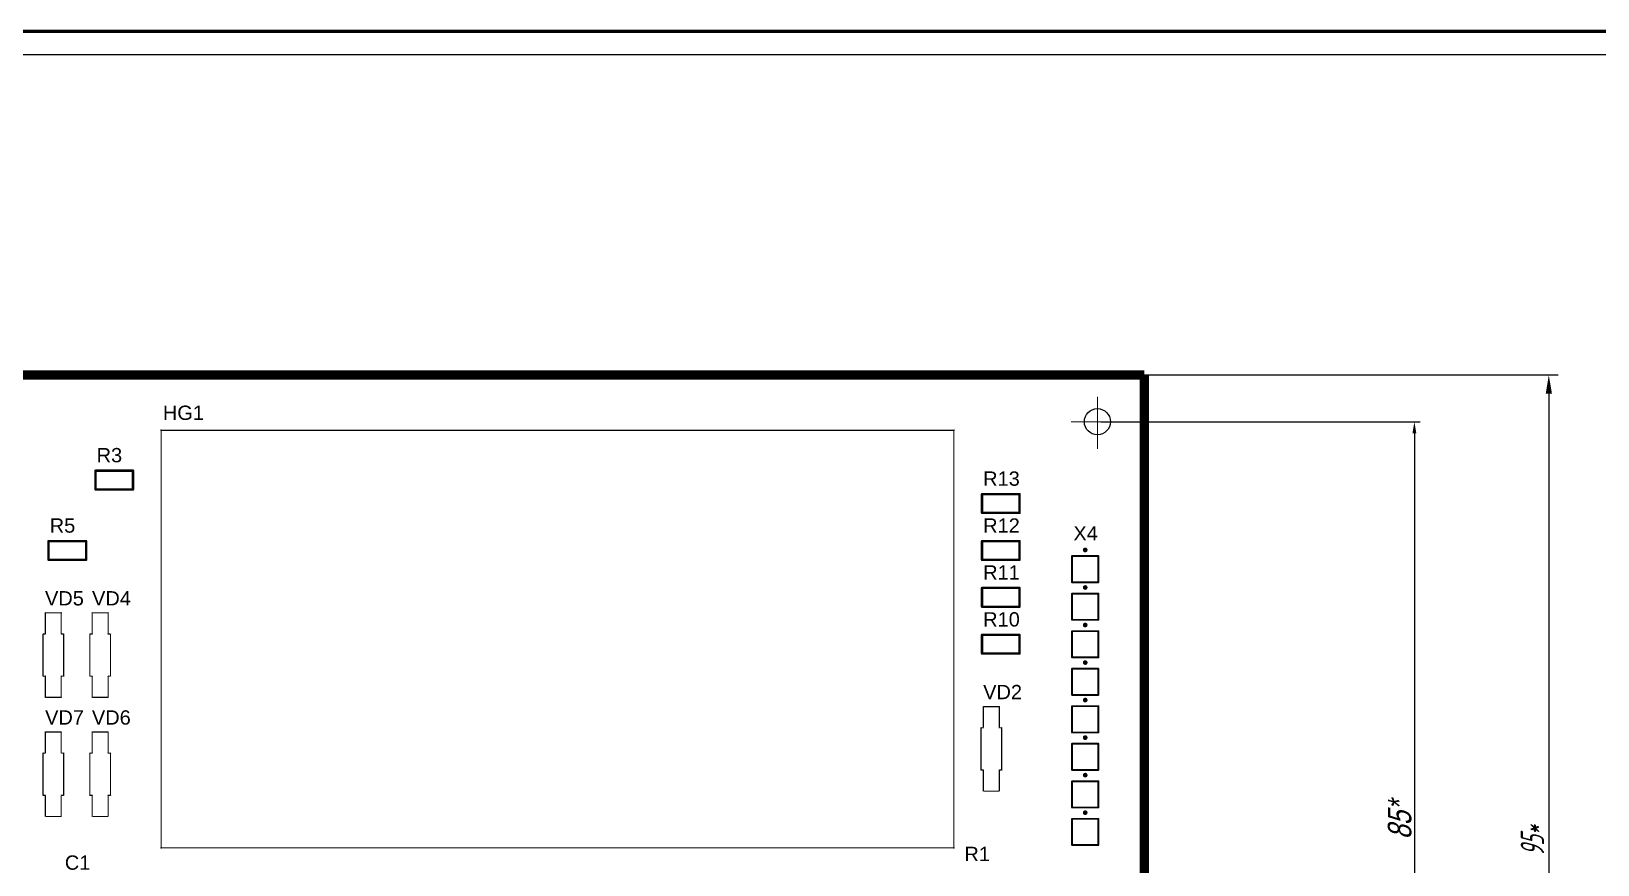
# Model space of a CAD drawing. Header units: millimetres. Extents: x 4478846 to 4492776, y 3796523 to 3799112.
# Drawn here: x 4482682.7 to 4483016.6, y 3798086.9 to 3798264.5 of the extents above; entities that cross this region are included whole.
import ezdxf

# ---------------------------------------------------------------- set-up
doc = ezdxf.new("R2010")
doc.units = ezdxf.units.MM
doc.linetypes.add('CENTER2', pattern=[28.575, 19.05, -3.175, 3.175, -3.175])
doc.layers.get('0').update_dxf_attribs({"lineweight": 25})
doc.layers.get('Defpoints').update_dxf_attribs({"color": 5})
for name, color, linetype, lineweight in [('1', 1, 'Continuous', 40), ('2', 3, 'CENTER2', 20), ('dim', 7, 'Continuous', 20), ('Рамка', 7, 'Continuous', 60)]:
    doc.layers.add(name, color=color, linetype=linetype, lineweight=lineweight)
for name, color, linetype in [('InternalPlane1', 76, 'Continuous'), ('InternalPlane2', 16, 'Continuous'), ('TopOverlay', 2, 'Continuous')]:
    doc.layers.add(name, color=color, linetype=linetype)
doc.styles.add('35', font='gostw.shx', dxfattribs={"width": 0.65, "oblique": 15, "height": 3.5})
doc.styles.add('5', font='gostw.shx', dxfattribs={"width": 0.75, "oblique": 15, "height": 5})
doc.styles.add('ESKD', font='standarteskd.shx', dxfattribs={"width": 0.8, "oblique": 15})
doc.styles.get("Standard").update_dxf_attribs({"font": 'arial.ttf'})
doc.dimstyles.new('BUT$0', dxfattribs={"dimtxt": 3.5, "dimasz": 4, "dimexe": 2, "dimexo": 0, "dimgap": 1, "dimtad": 1, "dimdec": 4, "dimzin": 9, "dimdsep": 46, "dimtxsty": '35', "dimcen": 0, "dimclrd": 256, "dimclre": 256, "dimclrt": 256, "dimadec": 0, "dimazin": 0, "dimtfac": 0.7, "dimtdec": 4, "dimtmove": 0, "dimatfit": 0, "dimfxl": 1, "dimtolj": 1, "dimtzin": 9, "dimarcsym": 0})
doc.dimstyles.new('ISO-25', dxfattribs={"dimtxt": 2.5, "dimasz": 2.5, "dimexe": 1.25, "dimexo": 0.625, "dimtad": 1, "dimtxsty": 'Standard', "dimcen": 2.5, "dimadec": 0, "dimazin": 0, "dimtfac": 1, "dimtmove": 0, "dimatfit": 3, "dimfxl": 1, "dimarcsym": 0})

# ---------------------------------------------------------------- blocks, each defined once
blk = doc.blocks.new('*D270')
at = {"layer": 'Defpoints', "color": 0, "transparency": 16777216}
for p in [(4482919.93, 3798191.26), (4482919.93, 3798001.26), (4483006.16, 3798001.26)]:
    blk.add_point(p, dxfattribs=at)
at = {"layer": 'dim', "lineweight": -2, "transparency": 16777216}
for p, q in [((4482919.93, 3798191.26), (4483008.16, 3798191.26)), ((4483006.16, 3798187.26), (4483006.16, 3798005.26)), ((4482919.93, 3798001.26), (4483008.16, 3798001.26))]:
    blk.add_line(p, q, dxfattribs=at)
at = {"layer": 'dim', "transparency": 16777216}
for points in [[(4483005.5, 3798187.26), (4483006.83, 3798187.26), (4483006.16, 3798191.26)], [(4483005.5, 3798005.26), (4483006.83, 3798005.26), (4483006.16, 3798001.26)]]:
    blk.add_solid(points, dxfattribs=at)
at = {"layer": 'dim', "transparency": 16777216, "insert": (4483002.66, 3798091.94), "char_height": 5, "attachment_point": 5, "rotation": 90, "style": '5'}
blk.add_mtext('\\A1;95*', dxfattribs=at)
blk = doc.blocks.new('*D271')
at = {"layer": 'Defpoints', "color": 0, "transparency": 16777216}
for p in [(4482663.93, 3798191.26), (4482919.93, 3798191.26), (4482663.93, 3797894.54)]:
    blk.add_point(p, dxfattribs=at)
at = {"layer": 'dim', "lineweight": -2, "transparency": 16777216}
for p, q in [((4482663.93, 3798191.26), (4482663.93, 3797892.54)), ((4482919.93, 3798191.26), (4482919.93, 3797892.54)), ((4482915.93, 3797894.54), (4482667.93, 3797894.54))]:
    blk.add_line(p, q, dxfattribs=at)
at = {"layer": 'dim', "transparency": 16777216}
for points in [[(4482667.93, 3797895.2), (4482667.93, 3797893.87), (4482663.93, 3797894.54)], [(4482915.93, 3797895.2), (4482915.93, 3797893.87), (4482919.93, 3797894.54)]]:
    blk.add_solid(points, dxfattribs=at)
at = {"layer": 'dim', "transparency": 16777216, "insert": (4482792.43, 3797898.04), "char_height": 5, "attachment_point": 5, "style": '5'}
blk.add_mtext('\\A1;130*', dxfattribs=at)
blk = doc.blocks.new('*D334')
at = {"layer": 'Defpoints', "color": 0, "transparency": 16777216}
for p in [(4482910.01, 3798181.3), (4482909.93, 3798011.3), (4482977.51, 3798011.3)]:
    blk.add_point(p, dxfattribs=at)
at = {"layer": 'dim', "color": 0, "lineweight": -2, "transparency": 16777216}
for p, q in [((4482910.64, 3798181.3), (4482978.76, 3798181.3)), ((4482977.51, 3798178.8), (4482977.51, 3798013.8)), ((4482910.55, 3798011.3), (4482978.76, 3798011.3))]:
    blk.add_line(p, q, dxfattribs=at)
at = {"layer": 'dim', "color": 0, "transparency": 16777216}
for points in [[(4482977.09, 3798178.8), (4482977.92, 3798178.8), (4482977.51, 3798181.3)], [(4482977.09, 3798013.8), (4482977.92, 3798013.8), (4482977.51, 3798011.3)]]:
    blk.add_solid(points, dxfattribs=at)
at = {"layer": 'dim', "color": 0, "transparency": 16777216, "insert": (4482974.38, 3798096.3), "char_height": 2.5, "attachment_point": 5, "rotation": 90, "style": 'ESKD'}
blk.add_mtext('{\\H2x;85*}', dxfattribs=at)

msp = doc.modelspace()

# ---------------------------------------------------------------- linework, layer by layer
msp.add_line((4483343.73712, 3798259.51068), (4482528.73712, 3798259.51068))
at = {"layer": '1', "const_width": 2.032}
for points in [[(4482663.92662, 3798191.26486), (4482919.92662, 3798191.26486)], [(4482919.92662, 3798001.26486), (4482919.92662, 3798191.26486)]]:
    msp.add_lwpolyline(points, dxfattribs=at)
at = {"layer": '2'}
for p, q in [((4482909.92662, 3798175.51573), (4482909.92662, 3798186.63886)), ((4482909.92662, 3798178.51573), (4482909.92662, 3798186.63885)), ((4482904.3188, 3798181.29973), (4482915.71062, 3798181.29973)), ((4482907.14261, 3798181.29973), (4482914.72146, 3798181.29973))]:
    msp.add_line(p, q, dxfattribs=at)
at = {"layer": 'InternalPlane1', "const_width": 2.032}
msp.add_lwpolyline([(4482919.92662, 3798001.26486), (4482919.92662, 3798191.26486)], dxfattribs=at)
at = {"layer": 'InternalPlane1', "const_width": 1.016}
msp.add_lwpolyline([(4482919.41862, 3798186.26486, 1), (4482920.43462, 3798186.26486, 1)], format="xyb", close=True, dxfattribs=at)
msp.add_lwpolyline([(4482919.41862, 3798186.26486, 1), (4482920.43462, 3798186.26486, 1)], format="xyb", close=True, dxfattribs=at)
at = {"layer": 'InternalPlane2', "const_width": 1.016}
msp.add_lwpolyline([(4482919.41862, 3798186.26486, 1), (4482920.43462, 3798186.26486, 1)], format="xyb", close=True, dxfattribs=at)
at = {"layer": 'TopOverlay'}
for points, const_width in [([(4482710.26309, 3798179.46481, 1), (4482710.39009, 3798179.46481, 1)], 0.254), ([(4482710.26309, 3798179.46481, 1), (4482710.39009, 3798179.46481, 1)], 0.254), ([(4482879.2631, 3798179.46481, 1), (4482879.3901, 3798179.46481, 1)], 0.254), ([(4482879.2631, 3798179.46481, 1), (4482879.3901, 3798179.46481, 1)], 0.254), ([(4482696.19961, 3798170.86488, 1), (4482696.45361, 3798170.86488, 1)], 0.254), ([(4482696.19961, 3798170.86488, 1), (4482696.45361, 3798170.86488, 1)], 0.254), ([(4482704.1996, 3798170.86488, 1), (4482704.4536, 3798170.86488, 1)], 0.254), ([(4482704.1996, 3798170.86488, 1), (4482704.4536, 3798170.86488, 1)], 0.254), ([(4482696.19961, 3798166.86489, 1), (4482696.45361, 3798166.86489, 1)], 0.254), ([(4482696.19961, 3798166.86489, 1), (4482696.45361, 3798166.86489, 1)], 0.254), ([(4482704.1996, 3798166.86489, 1), (4482704.4536, 3798166.86489, 1)], 0.254), ([(4482704.1996, 3798166.86489, 1), (4482704.4536, 3798166.86489, 1)], 0.254), ([(4482885.19959, 3798165.86484, 1), (4482885.45359, 3798165.86484, 1)], 0.254), ([(4482885.19959, 3798165.86484, 1), (4482885.45359, 3798165.86484, 1)], 0.254), ([(4482893.19958, 3798165.86484, 1), (4482893.45358, 3798165.86484, 1)], 0.254), ([(4482893.19958, 3798165.86484, 1), (4482893.45358, 3798165.86484, 1)], 0.254), ([(4482885.19959, 3798161.86485, 1), (4482885.45359, 3798161.86485, 1)], 0.254), ([(4482885.19959, 3798161.86485, 1), (4482885.45359, 3798161.86485, 1)], 0.254), ([(4482893.19958, 3798161.86485, 1), (4482893.45358, 3798161.86485, 1)], 0.254), ([(4482893.19958, 3798161.86485, 1), (4482893.45358, 3798161.86485, 1)], 0.254), ([(4482686.19963, 3798155.86486, 1), (4482686.45363, 3798155.86486, 1)], 0.254), ([(4482686.19963, 3798155.86486, 1), (4482686.45363, 3798155.86486, 1)], 0.254), ([(4482694.19962, 3798155.86486, 1), (4482694.45362, 3798155.86486, 1)], 0.254), ([(4482694.19962, 3798155.86486, 1), (4482694.45362, 3798155.86486, 1)], 0.254), ([(4482885.19959, 3798155.86486, 1), (4482885.45359, 3798155.86486, 1)], 0.254), ([(4482885.19959, 3798155.86486, 1), (4482885.45359, 3798155.86486, 1)], 0.254), ([(4482893.19958, 3798155.86486, 1), (4482893.45358, 3798155.86486, 1)], 0.254), ([(4482893.19958, 3798155.86486, 1), (4482893.45358, 3798155.86486, 1)], 0.254), ([(4482904.42665, 3798152.66487, 1), (4482904.62665, 3798152.66487, 1)], 0.2), ([(4482904.42665, 3798152.66487, 1), (4482904.62665, 3798152.66487, 1)], 0.2), ([(4482907.57662, 3798153.96486, 1), (4482907.07662, 3798153.96486, 1)], 0.5), ([(4482906.95162, 3798153.96486, 1), (4482907.20162, 3798153.96486, 1)], 0.25), ([(4482907.45162, 3798153.96486, 1), (4482907.70162, 3798153.96486, 1)], 0.25), ([(4482910.02664, 3798152.66487, 1), (4482910.22664, 3798152.66487, 1)], 0.2), ([(4482910.02664, 3798152.66487, 1), (4482910.22664, 3798152.66487, 1)], 0.2), ([(4482686.19963, 3798151.86487, 1), (4482686.45363, 3798151.86487, 1)], 0.254), ([(4482686.19963, 3798151.86487, 1), (4482686.45363, 3798151.86487, 1)], 0.254), ([(4482694.19962, 3798151.86487, 1), (4482694.45362, 3798151.86487, 1)], 0.254), ([(4482694.19962, 3798151.86487, 1), (4482694.45362, 3798151.86487, 1)], 0.254), ([(4482885.19959, 3798151.86487, 1), (4482885.45359, 3798151.86487, 1)], 0.254), ([(4482885.19959, 3798151.86487, 1), (4482885.45359, 3798151.86487, 1)], 0.254), ([(4482893.19958, 3798151.86487, 1), (4482893.45358, 3798151.86487, 1)], 0.254), ([(4482893.19958, 3798151.86487, 1), (4482893.45358, 3798151.86487, 1)], 0.254), ([(4482885.19959, 3798145.86488, 1), (4482885.45359, 3798145.86488, 1)], 0.254), ([(4482885.19959, 3798145.86488, 1), (4482885.45359, 3798145.86488, 1)], 0.254), ([(4482893.19958, 3798145.86488, 1), (4482893.45358, 3798145.86488, 1)], 0.254), ([(4482893.19958, 3798145.86488, 1), (4482893.45358, 3798145.86488, 1)], 0.254), ([(4482904.42665, 3798147.06488, 1), (4482904.62665, 3798147.06488, 1)], 0.2), ([(4482904.42665, 3798147.06488, 1), (4482904.62665, 3798147.06488, 1)], 0.2), ([(4482907.57662, 3798145.96486, 1), (4482907.07662, 3798145.96486, 1)], 0.5), ([(4482906.95162, 3798145.96486, 1), (4482907.20162, 3798145.96486, 1)], 0.25), ([(4482907.45162, 3798145.96486, 1), (4482907.70162, 3798145.96486, 1)], 0.25), ([(4482910.02664, 3798147.06488, 1), (4482910.22664, 3798147.06488, 1)], 0.2), ([(4482910.02664, 3798147.06488, 1), (4482910.22664, 3798147.06488, 1)], 0.2), ([(4482904.42665, 3798144.66488, 1), (4482904.62665, 3798144.66488, 1)], 0.2), ([(4482904.42665, 3798144.66488, 1), (4482904.62665, 3798144.66488, 1)], 0.2), ([(4482910.02664, 3798144.66488, 1), (4482910.22664, 3798144.66488, 1)], 0.2), ([(4482910.02664, 3798144.66488, 1), (4482910.22664, 3798144.66488, 1)], 0.2), ([(4482685.60161, 3798140.56482, 1), (4482685.65161, 3798140.56482, 1)], 0.254), ([(4482685.60161, 3798140.56482, 1), (4482685.65161, 3798140.56482, 1)], 0.254), ([(4482689.00166, 3798140.56482, 1), (4482689.05165, 3798140.56482, 1)], 0.254), ([(4482689.00166, 3798140.56482, 1), (4482689.05165, 3798140.56482, 1)], 0.254), ([(4482695.60159, 3798140.56482, 1), (4482695.65159, 3798140.56482, 1)], 0.254), ([(4482695.60159, 3798140.56482, 1), (4482695.65159, 3798140.56482, 1)], 0.254), ([(4482699.00164, 3798140.56482, 1), (4482699.05163, 3798140.56482, 1)], 0.254), ([(4482699.00164, 3798140.56482, 1), (4482699.05163, 3798140.56482, 1)], 0.254), ([(4482885.19959, 3798141.86489, 1), (4482885.45359, 3798141.86489, 1)], 0.254), ([(4482885.19959, 3798141.86489, 1), (4482885.45359, 3798141.86489, 1)], 0.254), ([(4482893.19958, 3798141.86489, 1), (4482893.45358, 3798141.86489, 1)], 0.254), ([(4482893.19958, 3798141.86489, 1), (4482893.45358, 3798141.86489, 1)], 0.254), ([(4482685.10164, 3798136.06485, 1), (4482685.15163, 3798136.06485, 1)], 0.254), ([(4482685.10164, 3798136.06485, 1), (4482685.15163, 3798136.06485, 1)], 0.254), ([(4482685.60161, 3798136.06485, 1), (4482685.65161, 3798136.06485, 1)], 0.254), ([(4482685.60161, 3798136.06485, 1), (4482685.65161, 3798136.06485, 1)], 0.254), ([(4482689.00166, 3798136.06485, 1), (4482689.05165, 3798136.06485, 1)], 0.254), ([(4482689.00166, 3798136.06485, 1), (4482689.05165, 3798136.06485, 1)], 0.254), ([(4482689.50163, 3798136.06485, 1), (4482689.55163, 3798136.06485, 1)], 0.254), ([(4482689.50163, 3798136.06485, 1), (4482689.55163, 3798136.06485, 1)], 0.254), ([(4482695.10162, 3798136.06485, 1), (4482695.15161, 3798136.06485, 1)], 0.254), ([(4482695.10162, 3798136.06485, 1), (4482695.15161, 3798136.06485, 1)], 0.254), ([(4482695.60159, 3798136.06485, 1), (4482695.65159, 3798136.06485, 1)], 0.254), ([(4482695.60159, 3798136.06485, 1), (4482695.65159, 3798136.06485, 1)], 0.254), ([(4482699.00164, 3798136.06485, 1), (4482699.05163, 3798136.06485, 1)], 0.254), ([(4482699.00164, 3798136.06485, 1), (4482699.05163, 3798136.06485, 1)], 0.254), ([(4482699.50161, 3798136.06485, 1), (4482699.55161, 3798136.06485, 1)], 0.254), ([(4482699.50161, 3798136.06485, 1), (4482699.55161, 3798136.06485, 1)], 0.254), ([(4482885.19959, 3798135.8649, 1), (4482885.45359, 3798135.8649, 1)], 0.254), ([(4482885.19959, 3798135.8649, 1), (4482885.45359, 3798135.8649, 1)], 0.254), ([(4482893.19958, 3798135.8649, 1), (4482893.45358, 3798135.8649, 1)], 0.254), ([(4482893.19958, 3798135.8649, 1), (4482893.45358, 3798135.8649, 1)], 0.254), ([(4482904.42665, 3798139.0649, 1), (4482904.62665, 3798139.0649, 1)], 0.2), ([(4482904.42665, 3798139.0649, 1), (4482904.62665, 3798139.0649, 1)], 0.2), ([(4482904.42665, 3798136.6649, 1), (4482904.62665, 3798136.6649, 1)], 0.2), ([(4482904.42665, 3798136.6649, 1), (4482904.62665, 3798136.6649, 1)], 0.2), ([(4482907.57662, 3798137.96485, 1), (4482907.07662, 3798137.96485, 1)], 0.5), ([(4482906.95162, 3798137.96485, 1), (4482907.20162, 3798137.96485, 1)], 0.25), ([(4482907.45162, 3798137.96485, 1), (4482907.70162, 3798137.96485, 1)], 0.25), ([(4482910.02664, 3798139.0649, 1), (4482910.22664, 3798139.0649, 1)], 0.2), ([(4482910.02664, 3798139.0649, 1), (4482910.22664, 3798139.0649, 1)], 0.2), ([(4482910.02664, 3798136.6649, 1), (4482910.22664, 3798136.6649, 1)], 0.2), ([(4482910.02664, 3798136.6648, 1), (4482910.22664, 3798136.6648, 1)], 0.2), ([(4482885.19959, 3798131.86481, 1), (4482885.45359, 3798131.86481, 1)], 0.254), ([(4482885.19959, 3798131.86481, 1), (4482885.45359, 3798131.86481, 1)], 0.254), ([(4482893.19958, 3798131.86481, 1), (4482893.45358, 3798131.86481, 1)], 0.254), ([(4482893.19958, 3798131.86481, 1), (4482893.45358, 3798131.86481, 1)], 0.254), ([(4482904.42665, 3798131.06481, 1), (4482904.62665, 3798131.06481, 1)], 0.2), ([(4482904.42665, 3798131.06481, 1), (4482904.62665, 3798131.06481, 1)], 0.2), ([(4482907.57662, 3798129.96485, 1), (4482907.07662, 3798129.96485, 1)], 0.5), ([(4482906.95162, 3798129.96485, 1), (4482907.20162, 3798129.96485, 1)], 0.25), ([(4482907.45162, 3798129.96485, 1), (4482907.70162, 3798129.96485, 1)], 0.25), ([(4482910.02664, 3798131.06481, 1), (4482910.22664, 3798131.06481, 1)], 0.2), ([(4482910.02664, 3798131.06481, 1), (4482910.22664, 3798131.06481, 1)], 0.2), ([(4482685.10164, 3798127.06482, 1), (4482685.15163, 3798127.06482, 1)], 0.254), ([(4482685.10164, 3798127.06482, 1), (4482685.15163, 3798127.06482, 1)], 0.254), ([(4482685.60161, 3798127.06482, 1), (4482685.65161, 3798127.06482, 1)], 0.254), ([(4482685.60161, 3798127.06482, 1), (4482685.65161, 3798127.06482, 1)], 0.254), ([(4482689.00166, 3798127.06482, 1), (4482689.05165, 3798127.06482, 1)], 0.254), ([(4482689.00166, 3798127.06482, 1), (4482689.05165, 3798127.06482, 1)], 0.254), ([(4482689.50163, 3798127.06482, 1), (4482689.55163, 3798127.06482, 1)], 0.254), ([(4482689.50163, 3798127.06482, 1), (4482689.55163, 3798127.06482, 1)], 0.254), ([(4482695.10162, 3798127.06482, 1), (4482695.15161, 3798127.06482, 1)], 0.254), ([(4482695.10162, 3798127.06482, 1), (4482695.15161, 3798127.06482, 1)], 0.254), ([(4482695.60159, 3798127.06482, 1), (4482695.65159, 3798127.06482, 1)], 0.254), ([(4482695.60159, 3798127.06482, 1), (4482695.65159, 3798127.06482, 1)], 0.254), ([(4482699.00164, 3798127.06482, 1), (4482699.05163, 3798127.06482, 1)], 0.254), ([(4482699.00164, 3798127.06482, 1), (4482699.05163, 3798127.06482, 1)], 0.254), ([(4482699.50161, 3798127.06482, 1), (4482699.55161, 3798127.06482, 1)], 0.254), ([(4482699.50161, 3798127.06482, 1), (4482699.55161, 3798127.06482, 1)], 0.254), ([(4482904.42665, 3798128.66481, 1), (4482904.62665, 3798128.66481, 1)], 0.2), ([(4482904.42665, 3798128.66481, 1), (4482904.62665, 3798128.66481, 1)], 0.2), ([(4482910.02664, 3798128.66481, 1), (4482910.22664, 3798128.66481, 1)], 0.2), ([(4482910.02664, 3798128.66481, 1), (4482910.22664, 3798128.66481, 1)], 0.2), ([(4482904.42665, 3798123.06483, 1), (4482904.62665, 3798123.06483, 1)], 0.2), ([(4482904.42665, 3798123.06483, 1), (4482904.62665, 3798123.06483, 1)], 0.2), ([(4482910.02664, 3798123.06483, 1), (4482910.22664, 3798123.06483, 1)], 0.2), ([(4482910.02664, 3798123.06483, 1), (4482910.22664, 3798123.06483, 1)], 0.2), ([(4482685.60161, 3798122.56485, 1), (4482685.65161, 3798122.56485, 1)], 0.254), ([(4482685.60161, 3798122.56485, 1), (4482685.65161, 3798122.56485, 1)], 0.254), ([(4482689.00166, 3798122.56485, 1), (4482689.05165, 3798122.56485, 1)], 0.254), ([(4482689.00166, 3798122.56485, 1), (4482689.05165, 3798122.56485, 1)], 0.254), ([(4482695.60159, 3798122.56485, 1), (4482695.65159, 3798122.56485, 1)], 0.254), ([(4482695.60159, 3798122.56485, 1), (4482695.65159, 3798122.56485, 1)], 0.254), ([(4482699.00164, 3798122.56485, 1), (4482699.05163, 3798122.56485, 1)], 0.254), ([(4482699.00164, 3798122.56485, 1), (4482699.05163, 3798122.56485, 1)], 0.254), ([(4482885.60162, 3798120.56486, 1), (4482885.65161, 3798120.56486, 1)], 0.254), ([(4482885.60162, 3798120.56486, 1), (4482885.65161, 3798120.56486, 1)], 0.254), ([(4482889.00166, 3798120.56486, 1), (4482889.05166, 3798120.56486, 1)], 0.254), ([(4482889.00166, 3798120.56486, 1), (4482889.05166, 3798120.56486, 1)], 0.254), ([(4482904.42665, 3798120.66483, 1), (4482904.62665, 3798120.66483, 1)], 0.2), ([(4482904.42665, 3798120.66483, 1), (4482904.62665, 3798120.66483, 1)], 0.2), ([(4482907.57662, 3798121.96486, 1), (4482907.07662, 3798121.96486, 1)], 0.5), ([(4482906.95162, 3798121.96486, 1), (4482907.20162, 3798121.96486, 1)], 0.25), ([(4482907.45162, 3798121.96486, 1), (4482907.70162, 3798121.96486, 1)], 0.25), ([(4482910.02664, 3798120.66483, 1), (4482910.22664, 3798120.66483, 1)], 0.2), ([(4482910.02664, 3798120.66483, 1), (4482910.22664, 3798120.66483, 1)], 0.2), ([(4482885.10164, 3798116.06489, 1), (4482885.15164, 3798116.06489, 1)], 0.254), ([(4482885.10164, 3798116.06489, 1), (4482885.15164, 3798116.06489, 1)], 0.254), ([(4482885.60162, 3798116.06489, 1), (4482885.65161, 3798116.06489, 1)], 0.254), ([(4482885.60162, 3798116.06489, 1), (4482885.65161, 3798116.06489, 1)], 0.254), ([(4482889.00166, 3798116.06489, 1), (4482889.05166, 3798116.06489, 1)], 0.254), ([(4482889.00166, 3798116.06489, 1), (4482889.05166, 3798116.06489, 1)], 0.254), ([(4482889.50164, 3798116.06489, 1), (4482889.55163, 3798116.06489, 1)], 0.254), ([(4482889.50164, 3798116.06489, 1), (4482889.55163, 3798116.06489, 1)], 0.254), ([(4482685.60161, 3798115.16482, 1), (4482685.65161, 3798115.16482, 1)], 0.254), ([(4482685.60161, 3798115.16482, 1), (4482685.65161, 3798115.16482, 1)], 0.254), ([(4482689.00166, 3798115.16482, 1), (4482689.05165, 3798115.16482, 1)], 0.254), ([(4482689.00166, 3798115.16482, 1), (4482689.05165, 3798115.16482, 1)], 0.254), ([(4482695.60159, 3798115.16482, 1), (4482695.65159, 3798115.16482, 1)], 0.254), ([(4482695.60159, 3798115.16482, 1), (4482695.65159, 3798115.16482, 1)], 0.254), ([(4482699.00164, 3798115.16482, 1), (4482699.05163, 3798115.16482, 1)], 0.254), ([(4482699.00164, 3798115.16482, 1), (4482699.05163, 3798115.16482, 1)], 0.254), ([(4482904.42665, 3798115.06484, 1), (4482904.62665, 3798115.06484, 1)], 0.2), ([(4482904.42665, 3798115.06484, 1), (4482904.62665, 3798115.06484, 1)], 0.2), ([(4482904.42665, 3798112.66485, 1), (4482904.62665, 3798112.66485, 1)], 0.2), ([(4482904.42665, 3798112.66485, 1), (4482904.62665, 3798112.66485, 1)], 0.2), ([(4482907.57662, 3798113.96486, 1), (4482907.07662, 3798113.96486, 1)], 0.5), ([(4482906.95162, 3798113.96486, 1), (4482907.20162, 3798113.96486, 1)], 0.25), ([(4482907.45162, 3798113.96486, 1), (4482907.70162, 3798113.96486, 1)], 0.25), ([(4482910.02664, 3798115.06484, 1), (4482910.22664, 3798115.06484, 1)], 0.2), ([(4482910.02664, 3798115.06484, 1), (4482910.22664, 3798115.06484, 1)], 0.2), ([(4482910.02664, 3798112.66485, 1), (4482910.22664, 3798112.66485, 1)], 0.2), ([(4482910.02664, 3798112.66485, 1), (4482910.22664, 3798112.66485, 1)], 0.2), ([(4482685.10164, 3798110.66485, 1), (4482685.15163, 3798110.66485, 1)], 0.254), ([(4482685.10164, 3798110.66485, 1), (4482685.15163, 3798110.66485, 1)], 0.254), ([(4482685.60161, 3798110.66485, 1), (4482685.65161, 3798110.66485, 1)], 0.254), ([(4482685.60161, 3798110.66485, 1), (4482685.65161, 3798110.66485, 1)], 0.254), ([(4482689.00166, 3798110.66485, 1), (4482689.05165, 3798110.66485, 1)], 0.254), ([(4482689.00166, 3798110.66485, 1), (4482689.05165, 3798110.66485, 1)], 0.254), ([(4482689.50163, 3798110.66485, 1), (4482689.55163, 3798110.66485, 1)], 0.254), ([(4482689.50163, 3798110.66485, 1), (4482689.55163, 3798110.66485, 1)], 0.254), ([(4482695.10162, 3798110.66485, 1), (4482695.15161, 3798110.66485, 1)], 0.254), ([(4482695.10162, 3798110.66485, 1), (4482695.15161, 3798110.66485, 1)], 0.254), ([(4482695.60159, 3798110.66485, 1), (4482695.65159, 3798110.66485, 1)], 0.254), ([(4482695.60159, 3798110.66485, 1), (4482695.65159, 3798110.66485, 1)], 0.254), ([(4482699.00164, 3798110.66485, 1), (4482699.05163, 3798110.66485, 1)], 0.254), ([(4482699.00164, 3798110.66485, 1), (4482699.05163, 3798110.66485, 1)], 0.254), ([(4482699.50161, 3798110.66485, 1), (4482699.55161, 3798110.66485, 1)], 0.254), ([(4482699.50161, 3798110.66485, 1), (4482699.55161, 3798110.66485, 1)], 0.254), ([(4482885.10164, 3798107.06486, 1), (4482885.15164, 3798107.06486, 1)], 0.254), ([(4482885.10164, 3798107.06486, 1), (4482885.15164, 3798107.06486, 1)], 0.254), ([(4482885.60162, 3798107.06486, 1), (4482885.65161, 3798107.06486, 1)], 0.254), ([(4482885.60162, 3798107.06486, 1), (4482885.65161, 3798107.06486, 1)], 0.254), ([(4482889.00166, 3798107.06486, 1), (4482889.05166, 3798107.06486, 1)], 0.254), ([(4482889.00166, 3798107.06486, 1), (4482889.05166, 3798107.06486, 1)], 0.254), ([(4482889.50164, 3798107.06486, 1), (4482889.55163, 3798107.06486, 1)], 0.254), ([(4482889.50164, 3798107.06486, 1), (4482889.55163, 3798107.06486, 1)], 0.254), ([(4482904.42665, 3798107.06486, 1), (4482904.62665, 3798107.06486, 1)], 0.2), ([(4482904.42665, 3798107.06486, 1), (4482904.62665, 3798107.06486, 1)], 0.2), ([(4482907.57662, 3798105.96486, 1), (4482907.07662, 3798105.96486, 1)], 0.5), ([(4482906.95162, 3798105.96486, 1), (4482907.20162, 3798105.96486, 1)], 0.25), ([(4482907.45162, 3798105.96486, 1), (4482907.70162, 3798105.96486, 1)], 0.25), ([(4482910.02664, 3798107.06486, 1), (4482910.22664, 3798107.06486, 1)], 0.2), ([(4482910.02664, 3798107.06486, 1), (4482910.22664, 3798107.06486, 1)], 0.2), ([(4482885.60162, 3798102.56489, 1), (4482885.65161, 3798102.56489, 1)], 0.254), ([(4482885.60162, 3798102.56489, 1), (4482885.65161, 3798102.56489, 1)], 0.254), ([(4482889.00166, 3798102.56489, 1), (4482889.05166, 3798102.56489, 1)], 0.254), ([(4482889.00166, 3798102.56489, 1), (4482889.05166, 3798102.56489, 1)], 0.254), ([(4482904.42665, 3798104.66486, 1), (4482904.62665, 3798104.66486, 1)], 0.2), ([(4482904.42665, 3798104.66486, 1), (4482904.62665, 3798104.66486, 1)], 0.2), ([(4482910.02664, 3798104.66486, 1), (4482910.22664, 3798104.66486, 1)], 0.2), ([(4482910.02664, 3798104.66486, 1), (4482910.22664, 3798104.66486, 1)], 0.2), ([(4482685.10164, 3798101.66482, 1), (4482685.15163, 3798101.66482, 1)], 0.254), ([(4482685.10164, 3798101.66482, 1), (4482685.15163, 3798101.66482, 1)], 0.254), ([(4482685.60161, 3798101.66482, 1), (4482685.65161, 3798101.66482, 1)], 0.254), ([(4482685.60161, 3798101.66482, 1), (4482685.65161, 3798101.66482, 1)], 0.254), ([(4482689.00166, 3798101.66482, 1), (4482689.05165, 3798101.66482, 1)], 0.254), ([(4482689.00166, 3798101.66482, 1), (4482689.05165, 3798101.66482, 1)], 0.254), ([(4482689.50163, 3798101.66482, 1), (4482689.55163, 3798101.66482, 1)], 0.254), ([(4482689.50163, 3798101.66482, 1), (4482689.55163, 3798101.66482, 1)], 0.254), ([(4482695.10162, 3798101.66482, 1), (4482695.15161, 3798101.66482, 1)], 0.254), ([(4482695.10162, 3798101.66482, 1), (4482695.15161, 3798101.66482, 1)], 0.254), ([(4482695.60159, 3798101.66482, 1), (4482695.65159, 3798101.66482, 1)], 0.254), ([(4482695.60159, 3798101.66482, 1), (4482695.65159, 3798101.66482, 1)], 0.254), ([(4482699.00164, 3798101.66482, 1), (4482699.05163, 3798101.66482, 1)], 0.254), ([(4482699.00164, 3798101.66482, 1), (4482699.05163, 3798101.66482, 1)], 0.254), ([(4482699.50161, 3798101.66482, 1), (4482699.55161, 3798101.66482, 1)], 0.254), ([(4482699.50161, 3798101.66482, 1), (4482699.55161, 3798101.66482, 1)], 0.254), ([(4482685.60161, 3798097.16485, 1), (4482685.65161, 3798097.16485, 1)], 0.254), ([(4482685.60161, 3798097.16485, 1), (4482685.65161, 3798097.16485, 1)], 0.254), ([(4482689.00166, 3798097.16485, 1), (4482689.05165, 3798097.16485, 1)], 0.254), ([(4482689.00166, 3798097.16485, 1), (4482689.05165, 3798097.16485, 1)], 0.254), ([(4482695.60159, 3798097.16485, 1), (4482695.65159, 3798097.16485, 1)], 0.254), ([(4482695.60159, 3798097.16485, 1), (4482695.65159, 3798097.16485, 1)], 0.254), ([(4482699.00164, 3798097.16485, 1), (4482699.05163, 3798097.16485, 1)], 0.254), ([(4482699.00164, 3798097.16485, 1), (4482699.05163, 3798097.16485, 1)], 0.254), ([(4482904.42665, 3798099.06487, 1), (4482904.62665, 3798099.06487, 1)], 0.2), ([(4482904.42665, 3798099.06487, 1), (4482904.62665, 3798099.06487, 1)], 0.2), ([(4482904.42665, 3798096.66488, 1), (4482904.62665, 3798096.66488, 1)], 0.2), ([(4482904.42665, 3798096.66488, 1), (4482904.62665, 3798096.66488, 1)], 0.2), ([(4482907.57662, 3798097.96486, 1), (4482907.07662, 3798097.96486, 1)], 0.5), ([(4482906.95162, 3798097.96486, 1), (4482907.20162, 3798097.96486, 1)], 0.25), ([(4482907.45162, 3798097.96486, 1), (4482907.70162, 3798097.96486, 1)], 0.25), ([(4482910.02664, 3798099.06487, 1), (4482910.22664, 3798099.06487, 1)], 0.2), ([(4482910.02664, 3798099.06487, 1), (4482910.22664, 3798099.06487, 1)], 0.2), ([(4482910.02664, 3798096.66488, 1), (4482910.22664, 3798096.66488, 1)], 0.2), ([(4482910.02664, 3798096.66488, 1), (4482910.22664, 3798096.66488, 1)], 0.2), ([(4482710.26309, 3798090.46484, 1), (4482710.39009, 3798090.46484, 1)], 0.254), ([(4482710.26309, 3798090.46484, 1), (4482710.39009, 3798090.46484, 1)], 0.254), ([(4482879.2631, 3798090.46484, 1), (4482879.3901, 3798090.46484, 1)], 0.254), ([(4482879.2631, 3798090.46484, 1), (4482879.3901, 3798090.46484, 1)], 0.254), ([(4482904.42665, 3798091.06489, 1), (4482904.62665, 3798091.06489, 1)], 0.2), ([(4482904.42665, 3798091.06489, 1), (4482904.62665, 3798091.06489, 1)], 0.2), ([(4482910.02664, 3798091.06489, 1), (4482910.22664, 3798091.06489, 1)], 0.2), ([(4482910.02664, 3798091.06489, 1), (4482910.22664, 3798091.06489, 1)], 0.2)]:
    msp.add_lwpolyline(points, format="xyb", close=True, dxfattribs=dict(at, const_width=const_width))
for points, const_width in [([(4482710.32659, 3798090.46484), (4482710.32659, 3798179.46481)], 0.254), ([(4482710.32659, 3798179.46481), (4482879.3266, 3798179.46481)], 0.254), ([(4482879.3266, 3798090.46484), (4482879.3266, 3798179.46481)], 0.254), ([(4482696.32661, 3798170.86488), (4482704.3266, 3798170.86488)], 0.508), ([(4482696.32661, 3798166.86489), (4482696.32661, 3798170.86488)], 0.508), ([(4482704.3266, 3798166.86489), (4482704.3266, 3798170.86488)], 0.508), ([(4482696.32661, 3798166.86489), (4482704.3266, 3798166.86489)], 0.508), ([(4482885.32659, 3798165.86484), (4482893.32658, 3798165.86484)], 0.508), ([(4482885.32659, 3798161.86485), (4482885.32659, 3798165.86484)], 0.508), ([(4482893.32658, 3798161.86485), (4482893.32658, 3798165.86484)], 0.508), ([(4482885.32659, 3798161.86485), (4482893.32658, 3798161.86485)], 0.508), ([(4482686.32663, 3798155.86486), (4482694.32662, 3798155.86486)], 0.508), ([(4482686.32663, 3798151.86487), (4482686.32663, 3798155.86486)], 0.508), ([(4482694.32662, 3798151.86487), (4482694.32662, 3798155.86486)], 0.508), ([(4482885.32659, 3798155.86486), (4482893.32658, 3798155.86486)], 0.508), ([(4482885.32659, 3798151.86487), (4482885.32659, 3798155.86486)], 0.508), ([(4482893.32658, 3798151.86487), (4482893.32658, 3798155.86486)], 0.508), ([(4482904.52665, 3798147.06488), (4482904.52665, 3798152.66487)], 0.4), ([(4482904.52665, 3798152.66487), (4482910.12664, 3798152.66487)], 0.4), ([(4482910.12664, 3798147.06488), (4482910.12664, 3798152.66487)], 0.4), ([(4482686.32663, 3798151.86487), (4482694.32662, 3798151.86487)], 0.508), ([(4482885.32659, 3798151.86487), (4482893.32658, 3798151.86487)], 0.508), ([(4482885.32659, 3798145.86488), (4482893.32658, 3798145.86488)], 0.508), ([(4482885.32659, 3798141.86489), (4482885.32659, 3798145.86488)], 0.508), ([(4482893.32658, 3798141.86489), (4482893.32658, 3798145.86488)], 0.508), ([(4482904.52665, 3798147.06488), (4482910.12664, 3798147.06488)], 0.4), ([(4482904.52665, 3798144.66488), (4482910.12664, 3798144.66488)], 0.4), ([(4482904.52665, 3798139.0649), (4482904.52665, 3798144.66488)], 0.4), ([(4482910.12664, 3798139.0649), (4482910.12664, 3798144.66488)], 0.4), ([(4482685.62661, 3798140.56482), (4482689.02665, 3798140.56482)], 0.254), ([(4482685.62661, 3798136.06485), (4482685.62661, 3798140.56482)], 0.254), ([(4482689.02665, 3798136.06485), (4482689.02665, 3798140.56482)], 0.254), ([(4482695.62659, 3798140.56482), (4482699.02663, 3798140.56482)], 0.254), ([(4482695.62659, 3798136.06485), (4482695.62659, 3798140.56482)], 0.254), ([(4482699.02663, 3798136.06485), (4482699.02663, 3798140.56482)], 0.254), ([(4482885.32659, 3798141.86489), (4482893.32658, 3798141.86489)], 0.508), ([(4482685.12664, 3798136.06485), (4482685.62661, 3798136.06485)], 0.254), ([(4482685.12664, 3798127.06482), (4482685.12664, 3798136.06485)], 0.254), ([(4482689.02665, 3798136.06485), (4482689.52663, 3798136.06485)], 0.254), ([(4482689.52663, 3798127.06482), (4482689.52663, 3798136.06485)], 0.254), ([(4482695.12662, 3798136.06485), (4482695.62659, 3798136.06485)], 0.254), ([(4482695.12662, 3798127.06482), (4482695.12662, 3798136.06485)], 0.254), ([(4482699.02663, 3798136.06485), (4482699.52661, 3798136.06485)], 0.254), ([(4482699.52661, 3798127.06482), (4482699.52661, 3798136.06485)], 0.254), ([(4482885.32659, 3798135.8649), (4482893.32658, 3798135.8649)], 0.508), ([(4482885.32659, 3798131.86481), (4482885.32659, 3798135.8649)], 0.508), ([(4482893.32658, 3798131.86481), (4482893.32658, 3798135.8649)], 0.508), ([(4482904.52665, 3798139.0649), (4482910.12664, 3798139.0649)], 0.4), ([(4482904.52665, 3798136.6649), (4482910.12664, 3798136.6649)], 0.4), ([(4482904.52665, 3798131.06481), (4482904.52665, 3798136.6649)], 0.4), ([(4482910.12664, 3798131.06481), (4482910.12664, 3798136.6648)], 0.4), ([(4482885.32659, 3798131.86481), (4482893.32658, 3798131.86481)], 0.508), ([(4482904.52665, 3798131.06481), (4482910.12664, 3798131.06481)], 0.4), ([(4482685.12664, 3798127.06482), (4482685.62661, 3798127.06482)], 0.254), ([(4482685.62661, 3798122.56485), (4482685.62661, 3798127.06482)], 0.254), ([(4482689.02665, 3798122.56485), (4482689.02665, 3798127.06482)], 0.254), ([(4482689.02665, 3798127.06482), (4482689.52663, 3798127.06482)], 0.254), ([(4482695.12662, 3798127.06482), (4482695.62659, 3798127.06482)], 0.254), ([(4482695.62659, 3798122.56485), (4482695.62659, 3798127.06482)], 0.254), ([(4482699.02663, 3798122.56485), (4482699.02663, 3798127.06482)], 0.254), ([(4482699.02663, 3798127.06482), (4482699.52661, 3798127.06482)], 0.254), ([(4482904.52665, 3798128.66481), (4482910.12664, 3798128.66481)], 0.4), ([(4482904.52665, 3798123.06483), (4482904.52665, 3798128.66481)], 0.4), ([(4482910.12664, 3798123.06483), (4482910.12664, 3798128.66481)], 0.4), ([(4482904.52665, 3798123.06483), (4482910.12664, 3798123.06483)], 0.4), ([(4482685.62661, 3798122.56485), (4482689.02665, 3798122.56485)], 0.254), ([(4482695.62659, 3798122.56485), (4482699.02663, 3798122.56485)], 0.254), ([(4482885.62662, 3798120.56486), (4482889.02666, 3798120.56486)], 0.254), ([(4482885.62662, 3798116.06489), (4482885.62662, 3798120.56486)], 0.254), ([(4482889.02666, 3798116.06489), (4482889.02666, 3798120.56486)], 0.254), ([(4482904.52665, 3798120.66483), (4482910.12664, 3798120.66483)], 0.4), ([(4482904.52665, 3798115.06484), (4482904.52665, 3798120.66483)], 0.4), ([(4482910.12664, 3798115.06484), (4482910.12664, 3798120.66483)], 0.4), ([(4482885.12664, 3798116.06489), (4482885.62662, 3798116.06489)], 0.254), ([(4482885.12664, 3798107.06486), (4482885.12664, 3798116.06489)], 0.254), ([(4482889.02666, 3798116.06489), (4482889.52663, 3798116.06489)], 0.254), ([(4482889.52663, 3798107.06486), (4482889.52663, 3798116.06489)], 0.254), ([(4482685.62661, 3798115.16482), (4482689.02665, 3798115.16482)], 0.254), ([(4482685.62661, 3798110.66485), (4482685.62661, 3798115.16482)], 0.254), ([(4482689.02665, 3798110.66485), (4482689.02665, 3798115.16482)], 0.254), ([(4482695.62659, 3798115.16482), (4482699.02663, 3798115.16482)], 0.254), ([(4482695.62659, 3798110.66485), (4482695.62659, 3798115.16482)], 0.254), ([(4482699.02663, 3798110.66485), (4482699.02663, 3798115.16482)], 0.254), ([(4482904.52665, 3798115.06484), (4482910.12664, 3798115.06484)], 0.4), ([(4482904.52665, 3798107.06486), (4482904.52665, 3798112.66485)], 0.4), ([(4482904.52665, 3798112.66485), (4482910.12664, 3798112.66485)], 0.4), ([(4482910.12664, 3798107.06486), (4482910.12664, 3798112.66485)], 0.4), ([(4482685.12664, 3798110.66485), (4482685.62661, 3798110.66485)], 0.254), ([(4482685.12664, 3798101.66482), (4482685.12664, 3798110.66485)], 0.254), ([(4482689.02665, 3798110.66485), (4482689.52663, 3798110.66485)], 0.254), ([(4482689.52663, 3798101.66482), (4482689.52663, 3798110.66485)], 0.254), ([(4482695.12662, 3798110.66485), (4482695.62659, 3798110.66485)], 0.254), ([(4482695.12662, 3798101.66482), (4482695.12662, 3798110.66485)], 0.254), ([(4482699.02663, 3798110.66485), (4482699.52661, 3798110.66485)], 0.254), ([(4482699.52661, 3798101.66482), (4482699.52661, 3798110.66485)], 0.254), ([(4482885.12664, 3798107.06486), (4482885.62662, 3798107.06486)], 0.254), ([(4482885.62662, 3798102.56489), (4482885.62662, 3798107.06486)], 0.254), ([(4482889.02666, 3798102.56489), (4482889.02666, 3798107.06486)], 0.254), ([(4482889.02666, 3798107.06486), (4482889.52663, 3798107.06486)], 0.254), ([(4482904.52665, 3798107.06486), (4482910.12664, 3798107.06486)], 0.4), ([(4482885.62662, 3798102.56489), (4482889.02666, 3798102.56489)], 0.254), ([(4482904.52665, 3798099.06487), (4482904.52665, 3798104.66486)], 0.4), ([(4482904.52665, 3798104.66486), (4482910.12664, 3798104.66486)], 0.4), ([(4482910.12664, 3798099.06487), (4482910.12664, 3798104.66486)], 0.4), ([(4482685.12664, 3798101.66482), (4482685.62661, 3798101.66482)], 0.254), ([(4482685.62661, 3798097.16485), (4482685.62661, 3798101.66482)], 0.254), ([(4482689.02665, 3798097.16485), (4482689.02665, 3798101.66482)], 0.254), ([(4482689.02665, 3798101.66482), (4482689.52663, 3798101.66482)], 0.254), ([(4482695.12662, 3798101.66482), (4482695.62659, 3798101.66482)], 0.254), ([(4482695.62659, 3798097.16485), (4482695.62659, 3798101.66482)], 0.254), ([(4482699.02663, 3798097.16485), (4482699.02663, 3798101.66482)], 0.254), ([(4482699.02663, 3798101.66482), (4482699.52661, 3798101.66482)], 0.254), ([(4482685.62661, 3798097.16485), (4482689.02665, 3798097.16485)], 0.254), ([(4482695.62659, 3798097.16485), (4482699.02663, 3798097.16485)], 0.254), ([(4482904.52665, 3798099.06487), (4482910.12664, 3798099.06487)], 0.4), ([(4482904.52665, 3798091.06489), (4482904.52665, 3798096.66488)], 0.4), ([(4482904.52665, 3798096.66488), (4482910.12664, 3798096.66488)], 0.4), ([(4482910.12664, 3798091.06489), (4482910.12664, 3798096.66488)], 0.4), ([(4482710.32659, 3798090.46484), (4482879.3266, 3798090.46484)], 0.254), ([(4482904.52665, 3798091.06489), (4482910.12664, 3798091.06489)], 0.4)]:
    msp.add_lwpolyline(points, dxfattribs=dict(at, const_width=const_width))
msp.add_circle((4482909.92661, 3798181.29973), 2.784, dxfattribs=at)
at = {"layer": 'Рамка'}
msp.add_line((4482508.73712, 3798264.51068), (4483102.73712, 3798264.51068), dxfattribs=at)

# ---------------------------------------------------------------- texts
at = {"layer": 'TopOverlay'}
for s, p in [('HG1', (4482710.70062, 3798181.68413)), ('R3', (4482696.57401, 3798172.64946)), ('R13', (4482885.57402, 3798167.64946)), ('R5', (4482686.57401, 3798157.64946)), ('R12', (4482885.57402, 3798157.64946)), ('X4', (4482904.81202, 3798155.98625)), ('R11', (4482885.57402, 3798147.64946)), ('VD5', (4482685.56742, 3798142.14086)), ('VD4', (4482695.59662, 3798142.14086)), ('R10', (4482885.57402, 3798137.64946)), ('VD2', (4482885.57402, 3798122.15665)), ('VD7', (4482685.58902, 3798116.74726)), ('VD6', (4482695.56742, 3798116.73326)), ('R1', (4482881.57402, 3798087.64946)), ('C1', (4482689.79682, 3798085.80666))]:
    msp.add_text(s, height=3.048, dxfattribs=at).set_placement(p)

# ---------------------------------------------------------------- dimensions: what is measured, and where the dimension line sits
at = {"layer": 'dim'}
dim = msp.add_linear_dim(base=(4482663.92662, 3797894.53671), p1=(4482919.92662, 3798191.26486), p2=(4482663.92662, 3798191.26486), text='130*', dimstyle='BUT$0', override={"dimlfac": 0.5, "dimtxsty": '5'}, dxfattribs=at)
dim.commit()
dim.dimension.update_dxf_attribs({"geometry": '*D271', "text_midpoint": (4482792.42619, 3797894.53671), "dimtype": 160})
dim = msp.add_linear_dim(base=(4483006.1624, 3798001.26486), p1=(4482919.92662, 3798191.26486), p2=(4482919.92662, 3798001.26486), angle=90, text='<>*', dimstyle='BUT$0', override={"dimlfac": 0.5, "dimtxsty": '5'}, dxfattribs=at)
dim.commit()
dim.dimension.update_dxf_attribs({"geometry": '*D270', "text_midpoint": (4483006.1624, 3798091.94081), "dimtype": 160})
dim = msp.add_linear_dim(base=(4482977.50563, 3798011.29973), p1=(4482910.01471, 3798181.29973), p2=(4482909.92662, 3798011.29973), angle=90, text='{\\H2x;85*}', dimstyle='ISO-25', override={"dimtxsty": 'ESKD'}, dxfattribs=at)
dim.commit()
dim.dimension.update_dxf_attribs({"geometry": '*D334', "text_midpoint": (4482974.38063, 3798096.29973)})

doc.saveas('drawing.dxf')
